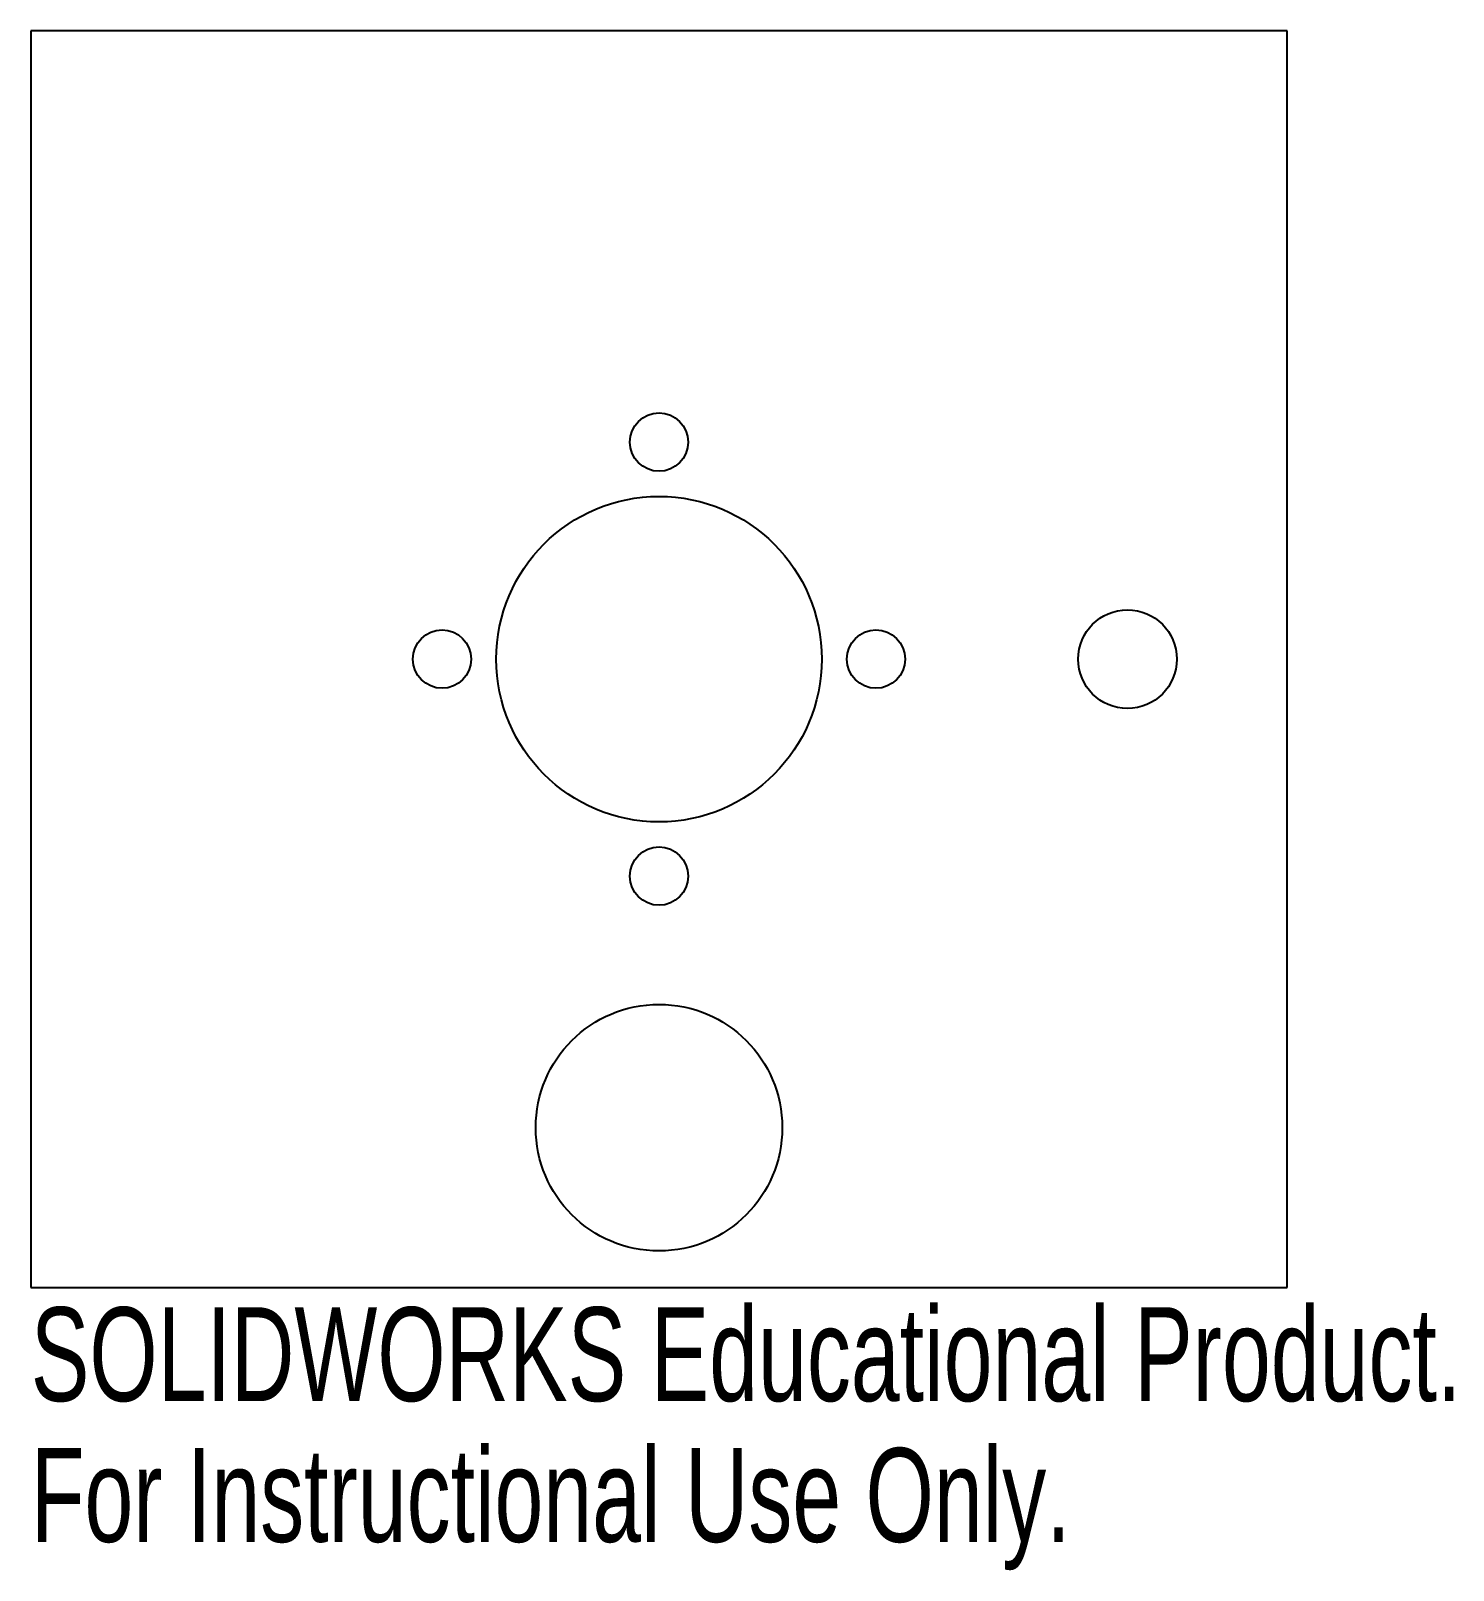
# Model space of a CAD drawing. Header units: inches. Extents: x -1.27 to 1.61, y -1.85 to 1.27.
import ezdxf

# ---------------------------------------------------------------- set-up
doc = ezdxf.new("R2010")
doc.units = ezdxf.units.IN
doc.header["$MEASUREMENT"] = 0
doc.styles.add('SLDTEXTSTYLE0', font='TXT', dxfattribs={"width": 0.7})

msp = doc.modelspace()

# ---------------------------------------------------------------- linework, layer by layer
at = {"color": 7, "linetype": 'Continuous', "lineweight": 25}
for p, q in [((1.274, 1.274), (-1.274, 1.274)), ((-1.274, 1.274), (-1.274, -1.274)), ((1.274, -1.274), (1.274, 1.274)), ((-1.274, -1.274), (1.274, -1.274))]:
    msp.add_line(p, q, dxfattribs=at)
for centre, radius in [((0, 0.44), 0.0591), ((0, 0), 0.33), ((0.95, 0), 0.1), ((-0.44, 0), 0.0591), ((0.44, 0), 0.0591), ((0, -0.44), 0.0591), ((0, -0.95), 0.25)]:
    msp.add_circle(centre, radius, dxfattribs=at)

# ---------------------------------------------------------------- texts
at = {"color": 7, "linetype": 'Continuous', "char_height": 0.1903, "attachment_point": 1, "style": 'SLDTEXTSTYLE0'}
for s, insert in [('SOLIDWORKS Educational Product.', (-1.274, -1.3141)), ('For Instructional Use Only.', (-1.274, -1.5996))]:
    msp.add_mtext(s, dxfattribs=dict(at, insert=insert))

doc.saveas('drawing.dxf')
